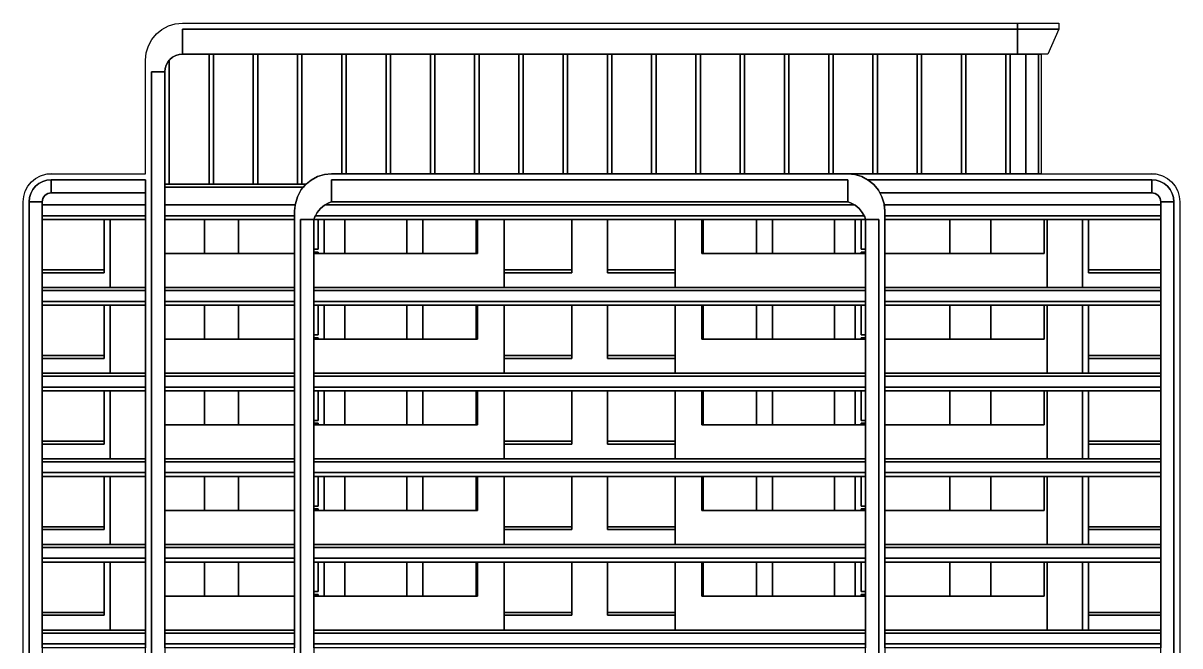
# Model space of a CAD drawing. Header units: millimetres. Extents: x -25965 to 187219, y -30169 to 81984.
# Drawn here: x 73003 to 112203, y 34546 to 55631 of the extents above; entities that cross this region are included whole.
import ezdxf

# ---------------------------------------------------------------- set-up
doc = ezdxf.new("R2010")
doc.units = ezdxf.units.MM
doc.layers.add('DXMX_ProjectView_Evelation_DEFAULT_6#_立面图_南_A_5503c17e-7fd7-494a-b23d-2cd0260ec1db$0$AE-ELEV-3', color=252, linetype='Continuous')

msp = doc.modelspace()

# ---------------------------------------------------------------- linework, layer by layer
at = {"layer": 'DXMX_ProjectView_Evelation_DEFAULT_6#_立面图_南_A_5503c17e-7fd7-494a-b23d-2cd0260ec1db$0$AE-ELEV-3', "linetype": 'Continuous'}
for points in [[(73003, -30019), (73003, 49581), (73003, 49581), (73022, 49767), (73076, 49945), (73164, 50109), (73282, 50253), (73426, 50371), (73590, 50459), (73768, 50513), (73953, 50531), (77153, 50531), (77153, 54381), (77177, 54625), (77249, 54860), (77364, 55076), (77520, 55265), (77709, 55421), (77925, 55536), (78160, 55607), (78403, 55631), (106703, 55631), (106703, 55431), (78403, 55431), (78403, 54581), (78286, 54570), (78174, 54536), (78070, 54480), (77979, 54406), (77905, 54315), (77849, 54211), (77815, 54098), (77803, 53981), (77353, 53981), (77353, 49581), (77353, 49581), (77353, -25819)], [(77153, -25819), (77153, 49581), (77153, 49581), (77153, 50331), (73953, 50331), (73807, 50317), (73666, 50274), (73537, 50205), (73423, 50112), (73330, 49998), (73261, 49868), (73218, 49728), (73203, 49581), (73203, -25969)], [(82203, -25819), (82203, 49281), (82228, 49519), (82299, 49755), (82415, 49973), (82572, 50163), (82762, 50320), (82980, 50436), (83215, 50507), (83453, 50531), (100953, 50531), (101191, 50507), (101427, 50436), (101645, 50320), (101835, 50163), (101992, 49973), (102108, 49755), (102179, 49519), (102203, 49281), (102203, -25819)], [(102003, -25819), (102003, 48981), (102003, 48981), (101553, 48981), (101522, 49071), (101440, 49224), (101330, 49358), (101196, 49468), (101043, 49550), (100953, 49581), (100953, 50331), (83453, 50331), (83453, 49581), (83363, 49550), (83211, 49468), (83077, 49358), (82967, 49224), (82885, 49071), (82853, 48981), (82403, 48981), (82403, -25819)], [(112003, -30019), (112003, 49581), (112003, 49581), (111989, 49728), (111946, 49868), (111877, 49998), (111784, 50112), (111670, 50205), (111540, 50274), (111400, 50317), (111253, 50331), (101622, 50331), (101427, 50436), (101191, 50507), (100953, 50531), (111253, 50531), (111439, 50513), (111617, 50459), (111781, 50371), (111925, 50253), (112043, 50109), (112131, 49945), (112185, 49767), (112203, 49581), (112203, -30019)]]:
    msp.add_lwpolyline(points, dxfattribs=at)
for points in [[(106703, 54581), (78403, 54581), (78403, 55431), (106703, 55431), (106703, 54581)], [(108103, 55431), (106703, 55431), (106703, 55631), (108103, 55631), (108103, 55431)], [(107733, 54581), (106703, 54581), (106703, 55431), (108103, 55431), (107733, 54581)], [(79303, 50181), (77953, 50181), (77953, 54374), (77979, 54406), (78070, 54480), (78174, 54536), (78286, 54570), (78403, 54581), (79303, 54581), (79303, 50181)], [(79303, 54581), (79453, 54581), (79453, 50181), (79303, 50181), (79303, 54581)], [(80803, 50181), (79453, 50181), (79453, 54581), (80803, 54581), (80803, 50181)], [(80803, 54581), (80953, 54581), (80953, 50181), (80803, 50181), (80803, 54581)], [(82303, 50181), (80953, 50181), (80953, 54581), (82303, 54581), (82303, 50181)], [(82303, 54581), (82453, 54581), (82453, 50181), (82303, 50181), (82303, 54581)], [(83803, 50531), (83453, 50531), (83215, 50507), (82980, 50436), (82762, 50320), (82594, 50181), (82453, 50181), (82453, 54581), (83803, 54581), (83803, 50531)], [(83803, 54581), (83953, 54581), (83953, 50531), (83803, 50531), (83803, 54581)], [(85303, 50531), (83953, 50531), (83953, 54581), (85303, 54581), (85303, 50531)], [(85303, 54581), (85453, 54581), (85453, 50531), (85303, 50531), (85303, 54581)], [(86803, 50531), (85453, 50531), (85453, 54581), (86803, 54581), (86803, 50531)], [(86803, 54581), (86953, 54581), (86953, 50531), (86803, 50531), (86803, 54581)], [(88303, 50531), (86953, 50531), (86953, 54581), (88303, 54581), (88303, 50531)], [(88303, 54581), (88453, 54581), (88453, 50531), (88303, 50531), (88303, 54581)], [(89803, 50531), (88453, 50531), (88453, 54581), (89803, 54581), (89803, 50531)], [(89803, 54581), (89953, 54581), (89953, 50531), (89803, 50531), (89803, 54581)], [(91303, 50531), (89953, 50531), (89953, 54581), (91303, 54581), (91303, 50531)], [(91303, 54581), (91453, 54581), (91453, 50531), (91303, 50531), (91303, 54581)], [(92803, 50531), (91453, 50531), (91453, 54581), (92803, 54581), (92803, 50531)], [(92803, 54581), (92953, 54581), (92953, 50531), (92803, 50531), (92803, 54581)], [(94303, 50531), (92953, 50531), (92953, 54581), (94303, 54581), (94303, 50531)], [(94303, 54581), (94453, 54581), (94453, 50531), (94303, 50531), (94303, 54581)], [(95803, 50531), (94453, 50531), (94453, 54581), (95803, 54581), (95803, 50531)], [(95803, 54581), (95953, 54581), (95953, 50531), (95803, 50531), (95803, 54581)], [(97303, 50531), (95953, 50531), (95953, 54581), (97303, 54581), (97303, 50531)], [(97303, 54581), (97453, 54581), (97453, 50531), (97303, 50531), (97303, 54581)], [(98803, 50531), (97453, 50531), (97453, 54581), (98803, 54581), (98803, 50531)], [(98803, 54581), (98953, 54581), (98953, 50531), (98803, 50531), (98803, 54581)], [(100303, 50531), (98953, 50531), (98953, 54581), (100303, 54581), (100303, 50531)], [(100303, 54581), (100453, 54581), (100453, 50531), (100303, 50531), (100303, 54581)], [(101803, 50531), (100453, 50531), (100453, 54581), (101803, 54581), (101803, 50531)], [(101803, 54581), (101953, 54581), (101953, 50531), (101803, 50531), (101803, 54581)], [(103303, 50531), (101953, 50531), (101953, 54581), (103303, 54581), (103303, 50531)], [(103303, 54581), (103453, 54581), (103453, 50531), (103303, 50531), (103303, 54581)], [(104803, 50531), (103453, 50531), (103453, 54581), (104803, 54581), (104803, 50531)], [(104803, 54581), (104953, 54581), (104953, 50531), (104803, 50531), (104803, 54581)], [(106303, 50531), (104953, 50531), (104953, 54581), (106303, 54581), (106303, 50531)], [(106303, 54581), (106453, 54581), (106453, 50531), (106303, 50531), (106303, 54581)], [(106984, 50531), (106453, 50531), (106453, 54581), (106984, 54581), (106984, 50531)], [(106984, 50531), (106984, 54581), (107414, 54581), (107414, 50531), (106984, 50531)], [(107503, 54581), (107503, 50531), (107414, 50531), (107414, 54581), (107503, 54581)], [(77803, 53981), (77815, 54098), (77849, 54211), (77905, 54315), (77953, 54374), (77953, 50181), (77803, 50181), (77803, 49581), (77803, 49581), (77803, 53981)], [(77353, 49581), (77353, 49581), (77353, 53981), (77803, 53981), (77803, -25819), (77353, -25819), (77353, 49581)], [(73330, 49998), (73423, 50112), (73537, 50205), (73666, 50274), (73807, 50317), (73953, 50331), (73953, 49881), (73895, 49876), (73839, 49859), (73787, 49831), (73741, 49794), (73704, 49748), (73676, 49696), (73659, 49640), (73653, 49581), (73203, 49581), (73218, 49728), (73261, 49868), (73330, 49998)], [(73803, 50531), (73953, 50531), (73803, 50517), (73803, 50531)], [(77153, 49881), (73953, 49881), (73953, 50331), (77153, 50331), (77153, 49881)], [(77803, 50181), (82594, 50181), (82572, 50163), (82505, 50081), (77803, 50081), (77803, 50181)], [(100953, 49581), (83453, 49581), (83453, 50331), (100953, 50331), (100953, 49581)], [(102040, 49881), (101992, 49973), (101835, 50163), (101645, 50320), (101622, 50331), (111253, 50331), (111253, 49881), (102040, 49881)], [(111253, 50531), (111403, 50531), (111403, 50517), (111253, 50531)], [(111503, 49748), (111466, 49794), (111420, 49831), (111368, 49859), (111312, 49876), (111253, 49881), (111253, 50331), (111400, 50317), (111540, 50274), (111670, 50205), (111784, 50112), (111877, 49998), (111946, 49868), (111989, 49728), (112003, 49581), (111553, 49581), (111548, 49640), (111531, 49696), (111503, 49748)], [(73653, 49581), (73659, 49640), (73676, 49696), (73704, 49748), (73741, 49794), (73787, 49831), (73839, 49859), (73895, 49876), (73953, 49881), (77153, 49881), (77153, 49581), (77153, 49581), (77153, 49481), (73653, 49481), (73653, 49581)], [(77803, 50081), (82505, 50081), (82415, 49973), (82299, 49755), (82228, 49519), (82224, 49481), (77803, 49481), (77803, 50081)], [(102179, 49519), (102108, 49755), (102040, 49881), (111253, 49881), (111312, 49876), (111368, 49859), (111420, 49831), (111466, 49794), (111503, 49748), (111531, 49696), (111548, 49640), (111553, 49581), (111553, 49481), (102183, 49481), (102179, 49519)], [(73203, 49581), (73653, 49581), (73653, -25819), (73203, -25819), (73203, -25869), (73264, -25869), (73264, -25969), (73203, -25969), (73203, 49581)], [(73653, 49481), (77153, 49481), (77153, 49111), (73653, 49111), (73653, 49481)], [(77803, 49481), (82224, 49481), (82203, 49281), (82203, 49111), (77803, 49111), (77803, 49481)], [(82967, 49224), (83077, 49358), (83211, 49468), (83236, 49481), (101171, 49481), (101196, 49468), (101330, 49358), (101440, 49224), (101500, 49111), (82907, 49111), (82967, 49224)], [(83363, 49550), (83453, 49581), (100953, 49581), (101043, 49550), (101171, 49481), (83236, 49481), (83363, 49550)], [(102203, 49281), (102183, 49481), (111553, 49481), (111553, 49111), (102203, 49111), (102203, 49281)], [(111553, -26352), (112003, -26019), (112003, -25969), (111943, -25969), (111943, -25869), (112003, -25869), (112003, -25819), (111553, -25819), (111553, 49581), (112003, 49581), (112003, -30019), (111553, -30019), (111553, -26352)], [(73653, 49111), (77153, 49111), (77153, 48981), (73653, 48981), (73653, 49111)], [(77803, 49111), (82203, 49111), (82203, 48981), (77803, 48981), (77803, 49111)], [(82885, 49071), (82907, 49111), (101500, 49111), (101522, 49071), (101553, 48981), (82853, 48981), (82885, 49071)], [(102203, 49111), (111553, 49111), (111553, 48981), (102203, 48981), (102203, 49111)], [(75753, 47281), (73653, 47281), (73653, 48981), (75753, 48981), (75753, 47281)], [(73653, 47181), (75753, 47181), (75753, 48981), (75953, 48981), (75953, 46681), (73653, 46681), (73653, 47181)], [(77153, 48981), (77153, 46681), (75953, 46681), (75953, 48981), (77153, 48981)], [(79153, 48981), (79153, 47831), (77803, 47831), (77803, 48981), (79153, 48981)], [(79153, 48981), (80303, 48981), (80303, 47831), (79153, 47831), (79153, 48981)], [(82203, 47831), (80303, 47831), (80303, 48981), (82203, 48981), (82203, 47831)], [(82403, 48981), (82853, 48981), (82853, -25819), (82403, -25819), (82403, 48981)], [(82853, 47981), (82853, 48981), (83003, 48981), (83003, 47981), (82853, 47981)], [(82853, 47831), (88403, 47831), (88403, 48981), (89303, 48981), (89303, 46681), (82853, 46681), (82853, 47831)], [(83003, 47881), (82853, 47881), (82853, 47981), (83003, 47981), (83003, 48981), (83203, 48981), (83203, 47831), (83003, 47831), (83003, 47881)], [(83203, 48981), (83903, 48981), (83903, 47831), (83203, 47831), (83203, 48981)], [(86003, 47831), (83903, 47831), (83903, 48981), (86003, 48981), (86003, 47831)], [(86003, 48981), (86553, 48981), (86553, 47831), (86003, 47831), (86003, 48981)], [(88353, 47831), (86553, 47831), (86553, 48981), (88353, 48981), (88353, 47831)], [(88353, 48981), (88403, 48981), (88403, 47831), (88353, 47831), (88353, 48981)], [(89303, 47281), (89303, 48981), (91603, 48981), (91603, 47281), (89303, 47281)], [(89303, 47181), (91603, 47181), (91603, 48981), (92803, 48981), (92803, 47181), (95103, 47181), (95103, 46681), (89303, 46681), (89303, 47181)], [(95103, 47281), (92803, 47281), (92803, 48981), (95103, 48981), (95103, 47281)], [(95103, 48981), (96003, 48981), (96003, 47831), (101553, 47831), (101553, 46681), (95103, 46681), (95103, 48981)], [(96003, 48981), (96053, 48981), (96053, 47831), (96003, 47831), (96003, 48981)], [(97853, 47831), (96053, 47831), (96053, 48981), (97853, 48981), (97853, 47831)], [(97853, 48981), (98403, 48981), (98403, 47831), (97853, 47831), (97853, 48981)], [(100503, 47831), (98403, 47831), (98403, 48981), (100503, 48981), (100503, 47831)], [(100503, 48981), (101203, 48981), (101203, 47831), (100503, 47831), (100503, 48981)], [(101203, 48981), (101403, 48981), (101403, 47981), (101553, 47981), (101553, 47881), (101403, 47881), (101403, 47831), (101203, 47831), (101203, 48981)], [(101553, 47981), (101403, 47981), (101403, 48981), (101553, 48981), (101553, 47981)], [(101553, 48981), (102003, 48981), (102003, -25819), (101553, -25819), (101553, 48981)], [(104403, 48981), (104403, 47831), (102203, 47831), (102203, 48981), (104403, 48981)], [(102203, 47831), (107603, 47831), (107603, 48981), (107703, 48981), (107703, 46681), (102203, 46681), (102203, 47831)], [(104403, 48981), (105803, 48981), (105803, 47831), (104403, 47831), (104403, 48981)], [(107603, 47831), (105803, 47831), (105803, 48981), (107603, 48981), (107603, 47831)], [(107703, 46681), (107703, 48981), (108903, 48981), (108903, 46681), (107703, 46681)], [(108903, 48981), (109103, 48981), (109103, 47181), (111553, 47181), (111553, 46681), (108903, 46681), (108903, 48981)], [(109103, 47281), (109103, 48981), (111553, 48981), (111553, 47281), (109103, 47281)], [(77803, 47831), (82203, 47831), (82203, 46681), (77803, 46681), (77803, 47831)], [(82853, 47881), (83003, 47881), (83003, 47831), (82853, 47831), (82853, 47881)], [(101553, 47831), (101403, 47831), (101403, 47881), (101553, 47881), (101553, 47831)], [(73653, 47281), (75753, 47281), (75753, 47181), (73653, 47181), (73653, 47281)], [(89303, 47281), (91603, 47281), (91603, 47181), (89303, 47181), (89303, 47281)], [(92803, 47281), (95103, 47281), (95103, 47181), (92803, 47181), (92803, 47281)], [(109103, 47281), (111553, 47281), (111553, 47181), (109103, 47181), (109103, 47281)], [(73653, 46681), (77153, 46681), (77153, 46581), (73653, 46581), (73653, 46681)], [(77803, 46681), (82203, 46681), (82203, 46581), (77803, 46581), (77803, 46681)], [(82853, 46681), (101553, 46681), (101553, 46581), (82853, 46581), (82853, 46681)], [(102203, 46681), (111553, 46681), (111553, 46581), (102203, 46581), (102203, 46681)], [(73653, 46581), (77153, 46581), (77153, 46211), (73653, 46211), (73653, 46581)], [(77803, 46581), (82203, 46581), (82203, 46211), (77803, 46211), (77803, 46581)], [(82853, 46581), (101553, 46581), (101553, 46211), (82853, 46211), (82853, 46581)], [(102203, 46581), (111553, 46581), (111553, 46211), (102203, 46211), (102203, 46581)], [(73653, 46211), (77153, 46211), (77153, 46081), (73653, 46081), (73653, 46211)], [(75753, 44381), (73653, 44381), (73653, 46081), (75753, 46081), (75753, 44381)], [(73653, 44281), (75753, 44281), (75753, 46081), (75953, 46081), (75953, 43781), (73653, 43781), (73653, 44281)], [(77153, 46081), (77153, 43781), (75953, 43781), (75953, 46081), (77153, 46081)], [(77803, 46211), (82203, 46211), (82203, 46081), (77803, 46081), (77803, 46211)], [(79153, 46081), (79153, 44931), (77803, 44931), (77803, 46081), (79153, 46081)], [(79153, 46081), (80303, 46081), (80303, 44931), (79153, 44931), (79153, 46081)], [(82203, 44931), (80303, 44931), (80303, 46081), (82203, 46081), (82203, 44931)], [(82853, 46211), (101553, 46211), (101553, 46081), (82853, 46081), (82853, 46211)], [(82853, 45081), (82853, 46081), (83003, 46081), (83003, 45081), (82853, 45081)], [(82853, 44931), (88403, 44931), (88403, 46081), (89303, 46081), (89303, 43781), (82853, 43781), (82853, 44931)], [(83003, 44981), (82853, 44981), (82853, 45081), (83003, 45081), (83003, 46081), (83203, 46081), (83203, 44931), (83003, 44931), (83003, 44981)], [(83203, 46081), (83903, 46081), (83903, 44931), (83203, 44931), (83203, 46081)], [(86003, 44931), (83903, 44931), (83903, 46081), (86003, 46081), (86003, 44931)], [(86003, 46081), (86553, 46081), (86553, 44931), (86003, 44931), (86003, 46081)], [(88353, 44931), (86553, 44931), (86553, 46081), (88353, 46081), (88353, 44931)], [(88353, 46081), (88403, 46081), (88403, 44931), (88353, 44931), (88353, 46081)], [(89303, 44381), (89303, 46081), (91603, 46081), (91603, 44381), (89303, 44381)], [(89303, 44281), (91603, 44281), (91603, 46081), (92803, 46081), (92803, 44281), (95103, 44281), (95103, 43781), (89303, 43781), (89303, 44281)], [(95103, 44381), (92803, 44381), (92803, 46081), (95103, 46081), (95103, 44381)], [(95103, 46081), (96003, 46081), (96003, 44931), (101553, 44931), (101553, 43781), (95103, 43781), (95103, 46081)], [(96003, 46081), (96053, 46081), (96053, 44931), (96003, 44931), (96003, 46081)], [(97853, 44931), (96053, 44931), (96053, 46081), (97853, 46081), (97853, 44931)], [(97853, 46081), (98403, 46081), (98403, 44931), (97853, 44931), (97853, 46081)], [(100503, 44931), (98403, 44931), (98403, 46081), (100503, 46081), (100503, 44931)], [(100503, 46081), (101203, 46081), (101203, 44931), (100503, 44931), (100503, 46081)], [(101203, 46081), (101403, 46081), (101403, 45081), (101553, 45081), (101553, 44981), (101403, 44981), (101403, 44931), (101203, 44931), (101203, 46081)], [(101553, 45081), (101403, 45081), (101403, 46081), (101553, 46081), (101553, 45081)], [(102203, 46211), (111553, 46211), (111553, 46081), (102203, 46081), (102203, 46211)], [(104403, 46081), (104403, 44931), (102203, 44931), (102203, 46081), (104403, 46081)], [(102203, 44931), (107603, 44931), (107603, 46081), (107703, 46081), (107703, 43781), (102203, 43781), (102203, 44931)], [(104403, 46081), (105803, 46081), (105803, 44931), (104403, 44931), (104403, 46081)], [(107603, 44931), (105803, 44931), (105803, 46081), (107603, 46081), (107603, 44931)], [(107703, 43781), (107703, 46081), (108903, 46081), (108903, 43781), (107703, 43781)], [(108903, 46081), (109103, 46081), (109103, 43781), (108903, 43781), (108903, 46081)], [(109103, 44381), (109103, 46081), (111553, 46081), (111553, 44381), (109103, 44381)], [(77803, 44931), (82203, 44931), (82203, 43781), (77803, 43781), (77803, 44931)], [(82853, 44981), (83003, 44981), (83003, 44931), (82853, 44931), (82853, 44981)], [(101553, 44931), (101403, 44931), (101403, 44981), (101553, 44981), (101553, 44931)], [(73653, 44381), (75753, 44381), (75753, 44281), (73653, 44281), (73653, 44381)], [(89303, 44381), (91603, 44381), (91603, 44281), (89303, 44281), (89303, 44381)], [(92803, 44381), (95103, 44381), (95103, 44281), (92803, 44281), (92803, 44381)], [(109103, 44381), (111553, 44381), (111553, 44281), (109103, 44281), (109103, 44381)], [(109103, 44281), (111553, 44281), (111553, 43781), (109103, 43781), (109103, 44281)], [(73653, 43781), (77153, 43781), (77153, 43681), (73653, 43681), (73653, 43781)], [(73653, 43681), (77153, 43681), (77153, 43311), (73653, 43311), (73653, 43681)], [(77803, 43781), (82203, 43781), (82203, 43681), (77803, 43681), (77803, 43781)], [(77803, 43681), (82203, 43681), (82203, 43311), (77803, 43311), (77803, 43681)], [(82853, 43781), (101553, 43781), (101553, 43681), (82853, 43681), (82853, 43781)], [(82853, 43681), (101553, 43681), (101553, 43311), (82853, 43311), (82853, 43681)], [(102203, 43781), (111553, 43781), (111553, 43681), (102203, 43681), (102203, 43781)], [(102203, 43681), (111553, 43681), (111553, 43311), (102203, 43311), (102203, 43681)], [(73653, 43311), (77153, 43311), (77153, 43181), (73653, 43181), (73653, 43311)], [(75753, 41481), (73653, 41481), (73653, 43181), (75753, 43181), (75753, 41481)], [(73653, 41381), (75753, 41381), (75753, 43181), (75953, 43181), (75953, 40881), (73653, 40881), (73653, 41381)], [(77153, 43181), (77153, 40881), (75953, 40881), (75953, 43181), (77153, 43181)], [(77803, 43311), (82203, 43311), (82203, 43181), (77803, 43181), (77803, 43311)], [(79153, 43181), (79153, 42031), (77803, 42031), (77803, 43181), (79153, 43181)], [(79153, 43181), (80303, 43181), (80303, 42031), (79153, 42031), (79153, 43181)], [(82203, 42031), (80303, 42031), (80303, 43181), (82203, 43181), (82203, 42031)], [(82853, 43311), (101553, 43311), (101553, 43181), (82853, 43181), (82853, 43311)], [(82853, 42181), (82853, 43181), (83003, 43181), (83003, 42181), (82853, 42181)], [(82853, 42031), (88403, 42031), (88403, 43181), (89303, 43181), (89303, 40881), (82853, 40881), (82853, 42031)], [(83003, 42081), (82853, 42081), (82853, 42181), (83003, 42181), (83003, 43181), (83203, 43181), (83203, 42031), (83003, 42031), (83003, 42081)], [(83203, 43181), (83903, 43181), (83903, 42031), (83203, 42031), (83203, 43181)], [(86003, 42031), (83903, 42031), (83903, 43181), (86003, 43181), (86003, 42031)], [(86003, 43181), (86553, 43181), (86553, 42031), (86003, 42031), (86003, 43181)], [(88353, 42031), (86553, 42031), (86553, 43181), (88353, 43181), (88353, 42031)], [(88353, 43181), (88403, 43181), (88403, 42031), (88353, 42031), (88353, 43181)], [(89303, 41481), (89303, 43181), (91603, 43181), (91603, 41481), (89303, 41481)], [(89303, 41381), (91603, 41381), (91603, 43181), (92803, 43181), (92803, 41381), (95103, 41381), (95103, 40881), (89303, 40881), (89303, 41381)], [(95103, 41481), (92803, 41481), (92803, 43181), (95103, 43181), (95103, 41481)], [(95103, 43181), (96003, 43181), (96003, 42031), (101553, 42031), (101553, 40881), (95103, 40881), (95103, 43181)], [(96003, 43181), (96053, 43181), (96053, 42031), (96003, 42031), (96003, 43181)], [(97853, 42031), (96053, 42031), (96053, 43181), (97853, 43181), (97853, 42031)], [(97853, 43181), (98403, 43181), (98403, 42031), (97853, 42031), (97853, 43181)], [(100503, 42031), (98403, 42031), (98403, 43181), (100503, 43181), (100503, 42031)], [(100503, 43181), (101203, 43181), (101203, 42031), (100503, 42031), (100503, 43181)], [(101203, 43181), (101403, 43181), (101403, 42181), (101553, 42181), (101553, 42081), (101403, 42081), (101403, 42031), (101203, 42031), (101203, 43181)], [(101553, 42181), (101403, 42181), (101403, 43181), (101553, 43181), (101553, 42181)], [(102203, 43311), (111553, 43311), (111553, 43181), (102203, 43181), (102203, 43311)], [(104403, 43181), (104403, 42031), (102203, 42031), (102203, 43181), (104403, 43181)], [(102203, 42031), (107603, 42031), (107603, 43181), (107703, 43181), (107703, 40881), (102203, 40881), (102203, 42031)], [(104403, 43181), (105803, 43181), (105803, 42031), (104403, 42031), (104403, 43181)], [(107603, 42031), (105803, 42031), (105803, 43181), (107603, 43181), (107603, 42031)], [(107703, 40881), (107703, 43181), (108903, 43181), (108903, 40881), (107703, 40881)], [(108903, 43181), (109103, 43181), (109103, 40881), (108903, 40881), (108903, 43181)], [(109103, 41481), (109103, 43181), (111553, 43181), (111553, 41481), (109103, 41481)], [(77803, 42031), (82203, 42031), (82203, 40881), (77803, 40881), (77803, 42031)], [(82853, 42081), (83003, 42081), (83003, 42031), (82853, 42031), (82853, 42081)], [(101553, 42031), (101403, 42031), (101403, 42081), (101553, 42081), (101553, 42031)], [(73653, 41481), (75753, 41481), (75753, 41381), (73653, 41381), (73653, 41481)], [(89303, 41481), (91603, 41481), (91603, 41381), (89303, 41381), (89303, 41481)], [(92803, 41481), (95103, 41481), (95103, 41381), (92803, 41381), (92803, 41481)], [(109103, 41481), (111553, 41481), (111553, 41381), (109103, 41381), (109103, 41481)], [(109103, 41381), (111553, 41381), (111553, 40881), (109103, 40881), (109103, 41381)], [(73653, 40881), (77153, 40881), (77153, 40781), (73653, 40781), (73653, 40881)], [(73653, 40781), (77153, 40781), (77153, 40411), (73653, 40411), (73653, 40781)], [(77803, 40881), (82203, 40881), (82203, 40781), (77803, 40781), (77803, 40881)], [(77803, 40781), (82203, 40781), (82203, 40411), (77803, 40411), (77803, 40781)], [(82853, 40881), (101553, 40881), (101553, 40781), (82853, 40781), (82853, 40881)], [(82853, 40781), (101553, 40781), (101553, 40411), (82853, 40411), (82853, 40781)], [(102203, 40881), (111553, 40881), (111553, 40781), (102203, 40781), (102203, 40881)], [(102203, 40781), (111553, 40781), (111553, 40411), (102203, 40411), (102203, 40781)], [(73653, 40411), (77153, 40411), (77153, 40281), (73653, 40281), (73653, 40411)], [(77803, 40411), (82203, 40411), (82203, 40281), (77803, 40281), (77803, 40411)], [(82853, 40411), (101553, 40411), (101553, 40281), (82853, 40281), (82853, 40411)], [(102203, 40411), (111553, 40411), (111553, 40281), (102203, 40281), (102203, 40411)], [(75753, 38581), (73653, 38581), (73653, 40281), (75753, 40281), (75753, 38581)], [(73653, 38481), (75753, 38481), (75753, 40281), (75953, 40281), (75953, 37981), (73653, 37981), (73653, 38481)], [(77153, 40281), (77153, 37981), (75953, 37981), (75953, 40281), (77153, 40281)], [(79153, 40281), (79153, 39131), (77803, 39131), (77803, 40281), (79153, 40281)], [(79153, 40281), (80303, 40281), (80303, 39131), (79153, 39131), (79153, 40281)], [(82203, 39131), (80303, 39131), (80303, 40281), (82203, 40281), (82203, 39131)], [(82853, 39281), (82853, 40281), (83003, 40281), (83003, 39281), (82853, 39281)], [(82853, 39131), (88403, 39131), (88403, 40281), (89303, 40281), (89303, 37981), (82853, 37981), (82853, 39131)], [(83003, 39181), (82853, 39181), (82853, 39281), (83003, 39281), (83003, 40281), (83203, 40281), (83203, 39131), (83003, 39131), (83003, 39181)], [(83203, 40281), (83903, 40281), (83903, 39131), (83203, 39131), (83203, 40281)], [(86003, 39131), (83903, 39131), (83903, 40281), (86003, 40281), (86003, 39131)], [(86003, 40281), (86553, 40281), (86553, 39131), (86003, 39131), (86003, 40281)], [(88353, 39131), (86553, 39131), (86553, 40281), (88353, 40281), (88353, 39131)], [(88353, 40281), (88403, 40281), (88403, 39131), (88353, 39131), (88353, 40281)], [(89303, 38581), (89303, 40281), (91603, 40281), (91603, 38581), (89303, 38581)], [(89303, 38481), (91603, 38481), (91603, 40281), (92803, 40281), (92803, 38481), (95103, 38481), (95103, 37981), (89303, 37981), (89303, 38481)], [(95103, 38581), (92803, 38581), (92803, 40281), (95103, 40281), (95103, 38581)], [(95103, 40281), (96003, 40281), (96003, 39131), (101553, 39131), (101553, 37981), (95103, 37981), (95103, 40281)], [(96003, 40281), (96053, 40281), (96053, 39131), (96003, 39131), (96003, 40281)], [(97853, 39131), (96053, 39131), (96053, 40281), (97853, 40281), (97853, 39131)], [(97853, 40281), (98403, 40281), (98403, 39131), (97853, 39131), (97853, 40281)], [(100503, 39131), (98403, 39131), (98403, 40281), (100503, 40281), (100503, 39131)], [(100503, 40281), (101203, 40281), (101203, 39131), (100503, 39131), (100503, 40281)], [(101203, 40281), (101403, 40281), (101403, 39281), (101553, 39281), (101553, 39181), (101403, 39181), (101403, 39131), (101203, 39131), (101203, 40281)], [(101553, 39281), (101403, 39281), (101403, 40281), (101553, 40281), (101553, 39281)], [(104403, 40281), (104403, 39131), (102203, 39131), (102203, 40281), (104403, 40281)], [(102203, 39131), (107603, 39131), (107603, 40281), (107703, 40281), (107703, 37981), (102203, 37981), (102203, 39131)], [(104403, 40281), (105803, 40281), (105803, 39131), (104403, 39131), (104403, 40281)], [(107603, 39131), (105803, 39131), (105803, 40281), (107603, 40281), (107603, 39131)], [(107703, 37981), (107703, 40281), (108903, 40281), (108903, 37981), (107703, 37981)], [(108903, 40281), (109103, 40281), (109103, 37981), (108903, 37981), (108903, 40281)], [(109103, 38581), (109103, 40281), (111553, 40281), (111553, 38581), (109103, 38581)], [(77803, 39131), (82203, 39131), (82203, 37981), (77803, 37981), (77803, 39131)], [(82853, 39181), (83003, 39181), (83003, 39131), (82853, 39131), (82853, 39181)], [(101553, 39131), (101403, 39131), (101403, 39181), (101553, 39181), (101553, 39131)], [(73653, 38581), (75753, 38581), (75753, 38481), (73653, 38481), (73653, 38581)], [(89303, 38581), (91603, 38581), (91603, 38481), (89303, 38481), (89303, 38581)], [(92803, 38581), (95103, 38581), (95103, 38481), (92803, 38481), (92803, 38581)], [(109103, 38581), (111553, 38581), (111553, 38481), (109103, 38481), (109103, 38581)], [(109103, 38481), (111553, 38481), (111553, 37981), (109103, 37981), (109103, 38481)], [(73653, 37981), (77153, 37981), (77153, 37881), (73653, 37881), (73653, 37981)], [(73653, 37881), (77153, 37881), (77153, 37511), (73653, 37511), (73653, 37881)], [(77803, 37981), (82203, 37981), (82203, 37881), (77803, 37881), (77803, 37981)], [(77803, 37881), (82203, 37881), (82203, 37511), (77803, 37511), (77803, 37881)], [(82853, 37981), (101553, 37981), (101553, 37881), (82853, 37881), (82853, 37981)], [(82853, 37881), (101553, 37881), (101553, 37511), (82853, 37511), (82853, 37881)], [(102203, 37981), (111553, 37981), (111553, 37881), (102203, 37881), (102203, 37981)], [(102203, 37881), (111553, 37881), (111553, 37511), (102203, 37511), (102203, 37881)], [(73653, 37511), (77153, 37511), (77153, 37381), (73653, 37381), (73653, 37511)], [(75753, 35681), (73653, 35681), (73653, 37381), (75753, 37381), (75753, 35681)], [(73653, 35581), (75753, 35581), (75753, 37381), (75953, 37381), (75953, 35081), (73653, 35081), (73653, 35581)], [(77153, 37381), (77153, 35081), (75953, 35081), (75953, 37381), (77153, 37381)], [(77803, 37511), (82203, 37511), (82203, 37381), (77803, 37381), (77803, 37511)], [(79153, 37381), (79153, 36231), (77803, 36231), (77803, 37381), (79153, 37381)], [(79153, 37381), (80303, 37381), (80303, 36231), (79153, 36231), (79153, 37381)], [(82203, 36231), (80303, 36231), (80303, 37381), (82203, 37381), (82203, 36231)], [(82853, 37511), (101553, 37511), (101553, 37381), (82853, 37381), (82853, 37511)], [(82853, 36381), (82853, 37381), (83003, 37381), (83003, 36381), (82853, 36381)], [(82853, 36231), (88403, 36231), (88403, 37381), (89303, 37381), (89303, 35081), (82853, 35081), (82853, 36231)], [(83003, 36281), (82853, 36281), (82853, 36381), (83003, 36381), (83003, 37381), (83203, 37381), (83203, 36231), (83003, 36231), (83003, 36281)], [(83203, 37381), (83903, 37381), (83903, 36231), (83203, 36231), (83203, 37381)], [(86003, 36231), (83903, 36231), (83903, 37381), (86003, 37381), (86003, 36231)], [(86003, 37381), (86553, 37381), (86553, 36231), (86003, 36231), (86003, 37381)], [(88353, 36231), (86553, 36231), (86553, 37381), (88353, 37381), (88353, 36231)], [(88353, 37381), (88403, 37381), (88403, 36231), (88353, 36231), (88353, 37381)], [(89303, 35681), (89303, 37381), (91603, 37381), (91603, 35681), (89303, 35681)], [(89303, 35581), (91603, 35581), (91603, 37381), (92803, 37381), (92803, 35581), (95103, 35581), (95103, 35081), (89303, 35081), (89303, 35581)], [(95103, 35681), (92803, 35681), (92803, 37381), (95103, 37381), (95103, 35681)], [(95103, 37381), (96003, 37381), (96003, 36231), (101553, 36231), (101553, 35081), (95103, 35081), (95103, 37381)], [(96003, 37381), (96053, 37381), (96053, 36231), (96003, 36231), (96003, 37381)], [(97853, 36231), (96053, 36231), (96053, 37381), (97853, 37381), (97853, 36231)], [(97853, 37381), (98403, 37381), (98403, 36231), (97853, 36231), (97853, 37381)], [(100503, 36231), (98403, 36231), (98403, 37381), (100503, 37381), (100503, 36231)], [(100503, 37381), (101203, 37381), (101203, 36231), (100503, 36231), (100503, 37381)], [(101203, 37381), (101403, 37381), (101403, 36381), (101553, 36381), (101553, 36281), (101403, 36281), (101403, 36231), (101203, 36231), (101203, 37381)], [(101553, 36381), (101403, 36381), (101403, 37381), (101553, 37381), (101553, 36381)], [(102203, 37511), (111553, 37511), (111553, 37381), (102203, 37381), (102203, 37511)], [(104403, 37381), (104403, 36231), (102203, 36231), (102203, 37381), (104403, 37381)], [(102203, 36231), (107603, 36231), (107603, 37381), (107703, 37381), (107703, 35081), (102203, 35081), (102203, 36231)], [(104403, 37381), (105803, 37381), (105803, 36231), (104403, 36231), (104403, 37381)], [(107603, 36231), (105803, 36231), (105803, 37381), (107603, 37381), (107603, 36231)], [(107703, 35081), (107703, 37381), (108903, 37381), (108903, 35081), (107703, 35081)], [(108903, 37381), (109103, 37381), (109103, 35081), (108903, 35081), (108903, 37381)], [(109103, 35681), (109103, 37381), (111553, 37381), (111553, 35681), (109103, 35681)], [(77803, 36231), (82203, 36231), (82203, 35081), (77803, 35081), (77803, 36231)], [(82853, 36281), (83003, 36281), (83003, 36231), (82853, 36231), (82853, 36281)], [(101553, 36231), (101403, 36231), (101403, 36281), (101553, 36281), (101553, 36231)], [(73653, 35681), (75753, 35681), (75753, 35581), (73653, 35581), (73653, 35681)], [(89303, 35681), (91603, 35681), (91603, 35581), (89303, 35581), (89303, 35681)], [(92803, 35681), (95103, 35681), (95103, 35581), (92803, 35581), (92803, 35681)], [(109103, 35681), (111553, 35681), (111553, 35581), (109103, 35581), (109103, 35681)], [(109103, 35581), (111553, 35581), (111553, 35081), (109103, 35081), (109103, 35581)], [(73653, 35081), (77153, 35081), (77153, 34981), (73653, 34981), (73653, 35081)], [(73653, 34981), (77153, 34981), (77153, 34611), (73653, 34611), (73653, 34981)], [(77803, 35081), (82203, 35081), (82203, 34981), (77803, 34981), (77803, 35081)], [(77803, 34981), (82203, 34981), (82203, 34611), (77803, 34611), (77803, 34981)], [(82853, 35081), (101553, 35081), (101553, 34981), (82853, 34981), (82853, 35081)], [(82853, 34981), (101553, 34981), (101553, 34611), (82853, 34611), (82853, 34981)], [(102203, 35081), (111553, 35081), (111553, 34981), (102203, 34981), (102203, 35081)], [(102203, 34981), (111553, 34981), (111553, 34611), (102203, 34611), (102203, 34981)], [(73653, 34611), (77153, 34611), (77153, 34481), (73653, 34481), (73653, 34611)], [(77803, 34611), (82203, 34611), (82203, 34481), (77803, 34481), (77803, 34611)], [(82853, 34611), (101553, 34611), (101553, 34481), (82853, 34481), (82853, 34611)], [(102203, 34611), (111553, 34611), (111553, 34481), (102203, 34481), (102203, 34611)]]:
    msp.add_lwpolyline(points, close=True, dxfattribs=at)

doc.saveas('drawing.dxf')
